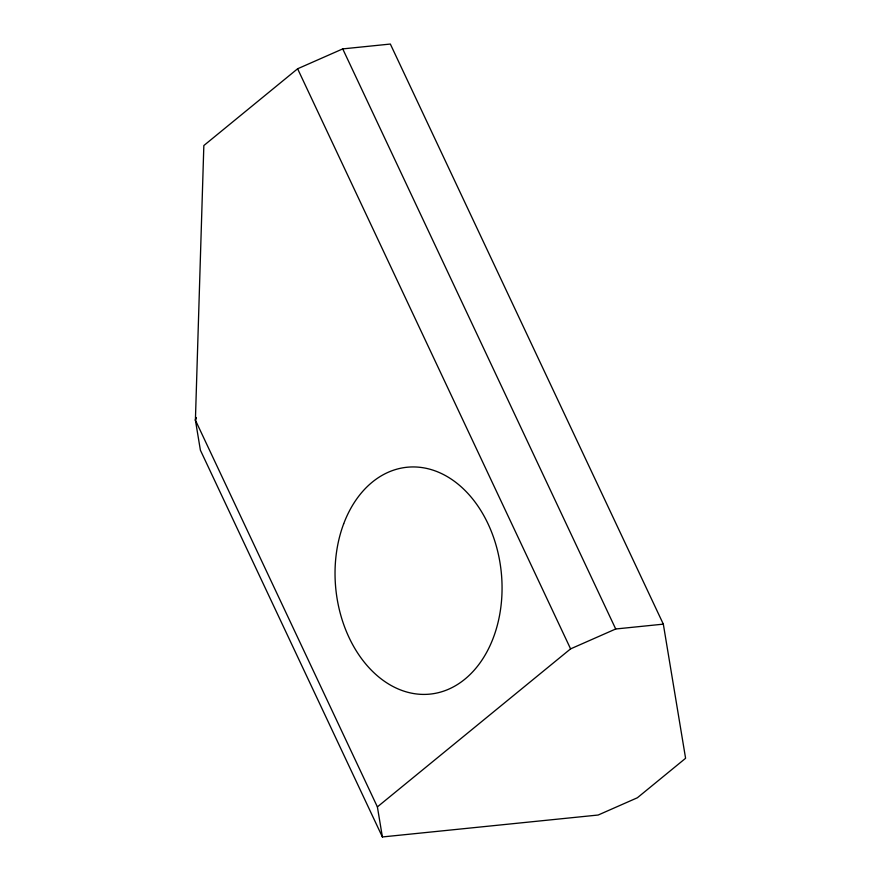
<?xml version="1.0" encoding="UTF-8"?>
<svg xmlns="http://www.w3.org/2000/svg" width="881" height="881" viewBox="0 0 881 881"><rect width="100%" height="100%" fill="white"/><g stroke="black" fill="none" stroke-linecap="round" stroke-linejoin="round"><path stroke-width="1.32" d="M382.387 836.95L377.387 806.897L195.406 420.16L203.841 145.541L297.613 68.773L342.731 48.895L390.349 44.05L663.327 624.144L685.594 758.288L637.37 797.768L598.177 815.024L382.387 836.95L200.394 450.202L195.406 420.16L195.989 417.484M195.406 420.16L196.177 417.55M377.387 806.897L570.591 648.868L615.709 628.99L663.327 624.144M342.731 48.895L615.709 628.99M297.613 68.773L570.591 648.868M343.678 523.81A114.012 83.144 84.2 0 0 423.959 694.415A114.012 83.144 84.2 0 0 488.03 523.799A114.012 83.144 84.2 0 0 343.678 523.81"/></g></svg>
